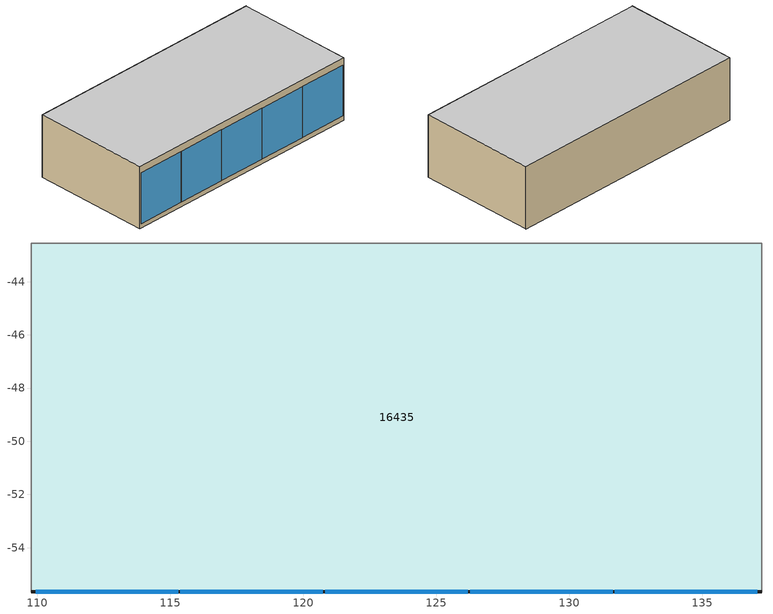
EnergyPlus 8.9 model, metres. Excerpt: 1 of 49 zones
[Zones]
16435
 floor to 15513 (4): 137.23,-55.67 109.78,-55.67 109.78,-42.55 137.23,-42.55 z23.5
 wall outside (9): 109.78,-55.67 137.23,-55.67 z23.5:30.5
 wall to 16442 (7): 137.23,-55.67 137.23,-42.55 z23.5:30.5
 wall to 16459 (7): 137.23,-42.55 109.78,-42.55 109.78,-55.67 z23.5:30.5
 window (1002): 131.71,-55.67 137.07,-55.67 / 126.27,-55.67 131.63,-55.67 / 120.82,-55.67 126.18,-55.67 / 115.38,-55.67 120.74,-55.67 / 109.94,-55.67 115.3,-55.67 z24.04:29.74
 ceiling to 16937 (3): 109.78,-55.67 137.23,-55.67 137.23,-42.55 109.78,-42.55 z30.5
[Material] Roughness=Rough; Thermal Absorptance=0.9
Name | Thickness | Conductivity | Density | Specific Heat | Solar Absorptance | Visible Absorptance
1_1_9 | 0.15 | 1.13 | 2000 | 1000 | 0.6 | 0.6
1_2_103 | 0.08 | 0.034 | 35 | 1400 | 0.6 | 0.6
1_3_8 | 0.11 | 0.38 | 1200 | 1000 | 0.6 | 0.6
1_4_5318 | 0.02 | 3.49 | 2880 | 840 | 0.6 | 0.6
11_1_6003 | 0.008 | 45.28 | 7824 | 500 | 0.7 | 0.7
11_3_103 | 0.1 | 0.034 | 35 | 1400 | 0.6 | 0.6
[Material:NoMass]
11_RVAL_2: Roughness=Rough; Thermal Resistance=0.18; Thermal Absorptance=0.9; Solar Absorptance=0.7; Visible Absorptance=0.7
[Construction]
1: 1_1_9, 1_2_103, 1_3_8, 1_4_5318
11: 11_1_6003, 11_RVAL_2, 11_3_103, 11_1_6003
[WindowProperty:FrameAndDivider]
1: Frame Width=0.04; Frame Outside Projection=0; Frame Inside Projection=0; Frame Conductance=9.5; Ratio of FrameEdge Glass Conductance to CenterOfGlass Conductance=1; Frame Solar Absorptance=0.5; Frame Visible Absorptance=0.5; Frame Thermal Hemispherical Emissivity=0.9; Divider Type=DividedLite; Divider Width=0.02; Number of Horizontal Dividers=1; Number of Vertical Dividers=1; Divider Outside Projection=0; Divider Inside Projection=0; Divider Conductance=9.5; Ratio of DividerEdge Glass Conductance to CenterOfGlass Conductance=1; Divider Solar Absorptance=0.5; Divider Visible Absorptance=0.5; Divider Thermal Hemispherical Emissivity=0.9; Outside Reveal Solar Absorptance=0.5; Inside Sill Depth=0; Inside Sill Solar Absorptance=0.5; Inside Reveal Depth=0; Inside Reveal Solar Absorptance=0.5
[Schedule:Day:Interval]
11; 11_0_1_1: No, 24:00, 0
11_-50_5_10: No, 24:00, -50
11_100_30_30: No, 24:00, 100
[Schedule:Day:List]
1; 1_0_1_1: No, 60, 0, 0, 0, 0, 0, 0, 0, 0, 1, 1, 1, 1, 1, 1, 1, 1, 1, 1, 0, 0, 0, 0, 0, 0
1_-50_5_10: No, 60, -50, -50, -50, -50, -50, -50, -50, -50, 10, 10, 10, 10, 10, 10, 10, 10, 10, 10, -50, -50, -50, -50, -50, -50
1_100_30_30: No, 60, 100, 100, 100, 100, 100, 100, 100, 100, 30, 30, 30, 30, 30, 30, 30, 30, 30, 30, 100, 100, 100, 100, 100, 100
[Schedule:Week:Daily]
1_Jan; 1_Feb; 1_Mar; 1_Apr; 1_May; 1_Jun; 1_Jul; 1_Aug; 1_Sep; 1_Oct; 1_Nov; 1_Dec: 11, 1, 1, 1, 1, 1, 1, 11, 1, 11, 1, 1
15572 Heating Setpoint Schedule_Jan; 15572 Heating Setpoint Schedule_Feb; 15572 Heating Setpoint Schedule_Mar; 15572 Heating Setpoint Schedule_Apr; 15572 Heating Setpoint Schedule_May; 15572 Heating Setpoint Schedule_Jun; 15572 Heating Setpoint Schedule_Jul; 15572 Heating Setpoint Schedule_Aug; 15572 Heating Setpoint Schedule_Sep; 15572 Heating Setpoint Schedule_Oct; 15572 Heating Setpoint Schedule_Nov; 15572 Heating Setpoint Schedule_Dec: 11_-50_5_10, 1_-50_5_10, 1_-50_5_10, 1_-50_5_10, 1_-50_5_10, 1_-50_5_10, 1_-50_5_10, 11_-50_5_10, 1_-50_5_10, 11_-50_5_10, 1_-50_5_10, 1_-50_5_10
15572 Heating Availability Sch_Jan; 15572 Heating Availability Sch_Feb; 15572 Heating Availability Sch_Mar; 15572 Heating Availability Sch_Apr; 15572 Heating Availability Sch_May; 15572 Heating Availability Sch_Jun; 15572 Heating Availability Sch_Jul; 15572 Heating Availability Sch_Aug; 15572 Heating Availability Sch_Sep; 15572 Heating Availability Sch_Oct; 15572 Heating Availability Sch_Nov; 15572 Heating Availability Sch_Dec; 15572 Cooling Availability Sch_Jan; 15572 Cooling Availability Sch_Feb; 15572 Cooling Availability Sch_Mar; 15572 Cooling Availability Sch_Apr; 15572 Cooling Availability Sch_May; 15572 Cooling Availability Sch_Jun; 15572 Cooling Availability Sch_Jul; 15572 Cooling Availability Sch_Aug; 15572 Cooling Availability Sch_Sep; 15572 Cooling Availability Sch_Oct; 15572 Cooling Availability Sch_Nov; 15572 Cooling Availability Sch_Dec: 11_0_1_1, 1_0_1_1, 1_0_1_1, 1_0_1_1, 1_0_1_1, 1_0_1_1, 1_0_1_1, 11_0_1_1, 1_0_1_1, 11_0_1_1, 1_0_1_1, 1_0_1_1
15572 Cooling SP Sch_Jan; 15572 Cooling SP Sch_Feb; 15572 Cooling SP Sch_Mar; 15572 Cooling SP Sch_Apr; 15572 Cooling SP Sch_May; 15572 Cooling SP Sch_Jun; 15572 Cooling SP Sch_Jul; 15572 Cooling SP Sch_Aug; 15572 Cooling SP Sch_Sep; 15572 Cooling SP Sch_Oct; 15572 Cooling SP Sch_Nov; 15572 Cooling SP Sch_Dec: 11_100_30_30, 1_100_30_30, 1_100_30_30, 1_100_30_30, 1_100_30_30, 1_100_30_30, 1_100_30_30, 11_100_30_30, 1_100_30_30, 11_100_30_30, 1_100_30_30, 1_100_30_30
[Schedule:Year]
1: 1_Jan, 1, 1, 1, 31, 1_Feb, 2, 1, 2, 28, 1_Mar, 3, 1, 3, 31, 1_Apr, 4, 1, 4, 30, 1_May, 5, 1, 5, 31, 1_Jun, 6, 1, 6, 30, 1_Jul, 7, 1, 7, 31, 1_Aug, 8, 1, 8, 31, 1_Sep, 9, 1, 9, 30, 1_Oct, 10, 1, 10, 31, 1_Nov, 11, 1, 11, 30, 1_Dec, 12, 1, 12, 31
15572 Heating Setpoint Schedule: 15572 Heating Setpoint Schedule_Jan, 1, 1, 1, 31, 15572 Heating Setpoint Schedule_Feb, 2, 1, 2, 28, 15572 Heating Setpoint Schedule_Mar, 3, 1, 3, 31, 15572 Heating Setpoint Schedule_Apr, 4, 1, 4, 30, 15572 Heating Setpoint Schedule_May, 5, 1, 5, 31, 15572 Heating Setpoint Schedule_Jun, 6, 1, 6, 30, 15572 Heating Setpoint Schedule_Jul, 7, 1, 7, 31, 15572 Heating Setpoint Schedule_Aug, 8, 1, 8, 31, 15572 Heating Setpoint Schedule_Sep, 9, 1, 9, 30, 15572 Heating Setpoint Schedule_Oct, 10, 1, 10, 31, 15572 Heating Setpoint Schedule_Nov, 11, 1, 11, 30, 15572 Heating Setpoint Schedule_Dec, 12, 1, 12, 31
15572 Heating Availability Sch: 15572 Heating Availability Sch_Jan, 1, 1, 1, 31, 15572 Heating Availability Sch_Feb, 2, 1, 2, 28, 15572 Heating Availability Sch_Mar, 3, 1, 3, 31, 15572 Heating Availability Sch_Apr, 4, 1, 4, 30, 15572 Heating Availability Sch_May, 5, 1, 5, 31, 15572 Heating Availability Sch_Jun, 6, 1, 6, 30, 15572 Heating Availability Sch_Jul, 7, 1, 7, 31, 15572 Heating Availability Sch_Aug, 8, 1, 8, 31, 15572 Heating Availability Sch_Sep, 9, 1, 9, 30, 15572 Heating Availability Sch_Oct, 10, 1, 10, 31, 15572 Heating Availability Sch_Nov, 11, 1, 11, 30, 15572 Heating Availability Sch_Dec, 12, 1, 12, 31
15572 Cooling SP Sch: 15572 Cooling SP Sch_Jan, 1, 1, 1, 31, 15572 Cooling SP Sch_Feb, 2, 1, 2, 28, 15572 Cooling SP Sch_Mar, 3, 1, 3, 31, 15572 Cooling SP Sch_Apr, 4, 1, 4, 30, 15572 Cooling SP Sch_May, 5, 1, 5, 31, 15572 Cooling SP Sch_Jun, 6, 1, 6, 30, 15572 Cooling SP Sch_Jul, 7, 1, 7, 31, 15572 Cooling SP Sch_Aug, 8, 1, 8, 31, 15572 Cooling SP Sch_Sep, 9, 1, 9, 30, 15572 Cooling SP Sch_Oct, 10, 1, 10, 31, 15572 Cooling SP Sch_Nov, 11, 1, 11, 30, 15572 Cooling SP Sch_Dec, 12, 1, 12, 31
15572 Cooling Availability Sch: 15572 Cooling Availability Sch_Jan, 1, 1, 1, 31, 15572 Cooling Availability Sch_Feb, 2, 1, 2, 28, 15572 Cooling Availability Sch_Mar, 3, 1, 3, 31, 15572 Cooling Availability Sch_Apr, 4, 1, 4, 30, 15572 Cooling Availability Sch_May, 5, 1, 5, 31, 15572 Cooling Availability Sch_Jun, 6, 1, 6, 30, 15572 Cooling Availability Sch_Jul, 7, 1, 7, 31, 15572 Cooling Availability Sch_Aug, 8, 1, 8, 31, 15572 Cooling Availability Sch_Sep, 9, 1, 9, 30, 15572 Cooling Availability Sch_Oct, 10, 1, 10, 31, 15572 Cooling Availability Sch_Nov, 11, 1, 11, 30, 15572 Cooling Availability Sch_Dec, 12, 1, 12, 31
[Schedule:Compact]
DHW Supply Temperature 15468; DHW Supply Temperature 15487; DHW Supply Temperature 15498; DHW Supply Temperature 15520; DHW Supply Temperature 15529; DHW Supply Temperature 15538; DHW Supply Temperature 15555; DHW Supply Temperature 15562; DHW Supply Temperature 15579; DHW Supply Temperature 15589; DHW Supply Temperature 15606: Through: 12/31, For: AllDays, Until: 24:00, 65
DHW Mains Temperature 15468; DHW Mains Temperature 15487; DHW Mains Temperature 15498; DHW Mains Temperature 15520; DHW Mains Temperature 15529; DHW Mains Temperature 15538; DHW Mains Temperature 15555; DHW Mains Temperature 15562; DHW Mains Temperature 15579; DHW Mains Temperature 15589; DHW Mains Temperature 15606: Through: 12/31, For: AllDays, Until: 24:00, 10
15468 Heating Setpoint Schedule; 15487 Heating Setpoint Schedule; 15498 Heating Setpoint Schedule; 15562 Heating Setpoint Schedule; 15579 Heating Setpoint Schedule: Through: 31 Dec, For: Weekdays SummerDesignDay, Until: 24:00, 18, For: WinterDesignDay, Until: 24:00, 18, For: Weekends, Until: 24:00, 18, For: Holidays, Until: 24:00, 18, For: AllOtherDays, Until: 24:00, -50
15468 Cooling SP Sch; 15487 Cooling SP Sch; 15498 Cooling SP Sch; 15562 Cooling SP Sch; 15579 Cooling SP Sch: Through: 31 Dec, For: Weekdays SummerDesignDay, Until: 24:00, 26, For: Weekends, Until: 24:00, 26, For: Holidays, Until: 24:00, 26, For: WinterDesignDay AllOtherDays, Until: 24:00, 100
15480 Heating Setpoint Schedule; 15513 Heating Setpoint Schedule; 15548 Heating Setpoint Schedule; 15599 Heating Setpoint Schedule: Through: 31 Dec, For: Weekdays SummerDesignDay, Until: 24:00, 20, For: WinterDesignDay, Until: 24:00, 20, For: Weekends, Until: 24:00, 20, For: Holidays, Until: 24:00, 20, For: AllOtherDays, Until: 24:00, -50
15480 Cooling SP Sch; 15513 Cooling SP Sch; 15548 Cooling SP Sch; 15599 Cooling SP Sch: Through: 31 Dec, For: Weekdays SummerDesignDay, Until: 24:00, 25, For: Weekends, Until: 24:00, 25, For: Holidays, Until: 24:00, 25, For: WinterDesignDay AllOtherDays, Until: 24:00, 100
15520 Heating Setpoint Schedule; 15529 Heating Setpoint Schedule; 15538 Heating Setpoint Schedule; 15589 Heating Setpoint Schedule: Through: 31 Dec, For: Weekdays SummerDesignDay, Until: 05:00, 12, Until: 19:00, 20, Until: 24:00, 12, For: WinterDesignDay, Until: 24:00, 20, For: Weekends, Until: 05:00, 12, Until: 19:00, 20, Until: 24:00, 12, For: Holidays, Until: 05:00, 12, Until: 19:00, 20, Until: 24:00, 12, For: AllOtherDays, Until: 24:00, -50
15520 Cooling SP Sch; 15529 Cooling SP Sch; 15538 Cooling SP Sch; 15589 Cooling SP Sch: Through: 31 Dec, For: Weekdays SummerDesignDay, Until: 05:00, 100, Until: 19:00, 25, Until: 24:00, 100, For: Weekends, Until: 05:00, 100, Until: 19:00, 25, Until: 24:00, 100, For: Holidays, Until: 05:00, 100, Until: 19:00, 25, Until: 24:00, 100, For: WinterDesignDay AllOtherDays, Until: 24:00, 100
15555 Heating Setpoint Schedule; 15606 Heating Setpoint Schedule: Through: 31 Dec, For: Weekdays SummerDesignDay, Until: 04:00, 12, Until: 24:00, 18, For: WinterDesignDay, Until: 24:00, 18, For: Weekends, Until: 04:00, 12, Until: 24:00, 18, For: Holidays, Until: 04:00, 12, Until: 24:00, 18, For: AllOtherDays, Until: 24:00, -50
15555 Cooling SP Sch; 15606 Cooling SP Sch: Through: 31 Dec, For: Weekdays SummerDesignDay, Until: 04:00, 100, Until: 24:00, 26, For: Weekends, Until: 04:00, 100, Until: 24:00, 26, For: Holidays, Until: 04:00, 100, Until: 24:00, 26, For: WinterDesignDay AllOtherDays, Until: 24:00, 100
15579 Heating Availability Sch; 15599 Heating Availability Sch: Through: 31 Dec, For: Weekdays SummerDesignDay, Until: 24:00, 1, For: WinterDesignDay, Until: 24:00, 1, For: Weekends, Until: 24:00, 1, For: Holidays, Until: 24:00, 1, For: AllOtherDays, Until: 24:00, 0
15579 Cooling Availability Sch; 15599 Cooling Availability Sch: Through: 31 Dec, For: Weekdays SummerDesignDay, Until: 24:00, 1, For: Weekends, Until: 24:00, 1, For: Holidays, Until: 24:00, 1, For: WinterDesignDay AllOtherDays, Until: 24:00, 0
15589 Heating Availability Sch: Through: 31 Dec, For: Weekdays SummerDesignDay, Until: 05:00, 1, Until: 19:00, 1, Until: 24:00, 1, For: WinterDesignDay, Until: 24:00, 1, For: Weekends, Until: 05:00, 1, Until: 19:00, 1, Until: 24:00, 1, For: Holidays, Until: 05:00, 1, Until: 19:00, 1, Until: 24:00, 1, For: AllOtherDays, Until: 24:00, 0
15589 Cooling Availability Sch: Through: 31 Dec, For: Weekdays SummerDesignDay, Until: 05:00, 0, Until: 19:00, 1, Until: 24:00, 0, For: Weekends, Until: 05:00, 0, Until: 19:00, 1, Until: 24:00, 0, For: Holidays, Until: 05:00, 0, Until: 19:00, 1, Until: 24:00, 0, For: WinterDesignDay AllOtherDays, Until: 24:00, 0
15606 Heating Availability Sch: Through: 31 Dec, For: Weekdays SummerDesignDay, Until: 04:00, 1, Until: 24:00, 1, For: WinterDesignDay, Until: 24:00, 1, For: Weekends, Until: 04:00, 1, Until: 24:00, 1, For: Holidays, Until: 04:00, 1, Until: 24:00, 1, For: AllOtherDays, Until: 24:00, 0
15606 Cooling Availability Sch: Through: 31 Dec, For: Weekdays SummerDesignDay, Until: 04:00, 0, Until: 24:00, 1, For: Weekends, Until: 04:00, 0, Until: 24:00, 1, For: Holidays, Until: 04:00, 0, Until: 24:00, 1, For: WinterDesignDay AllOtherDays, Until: 24:00, 0
